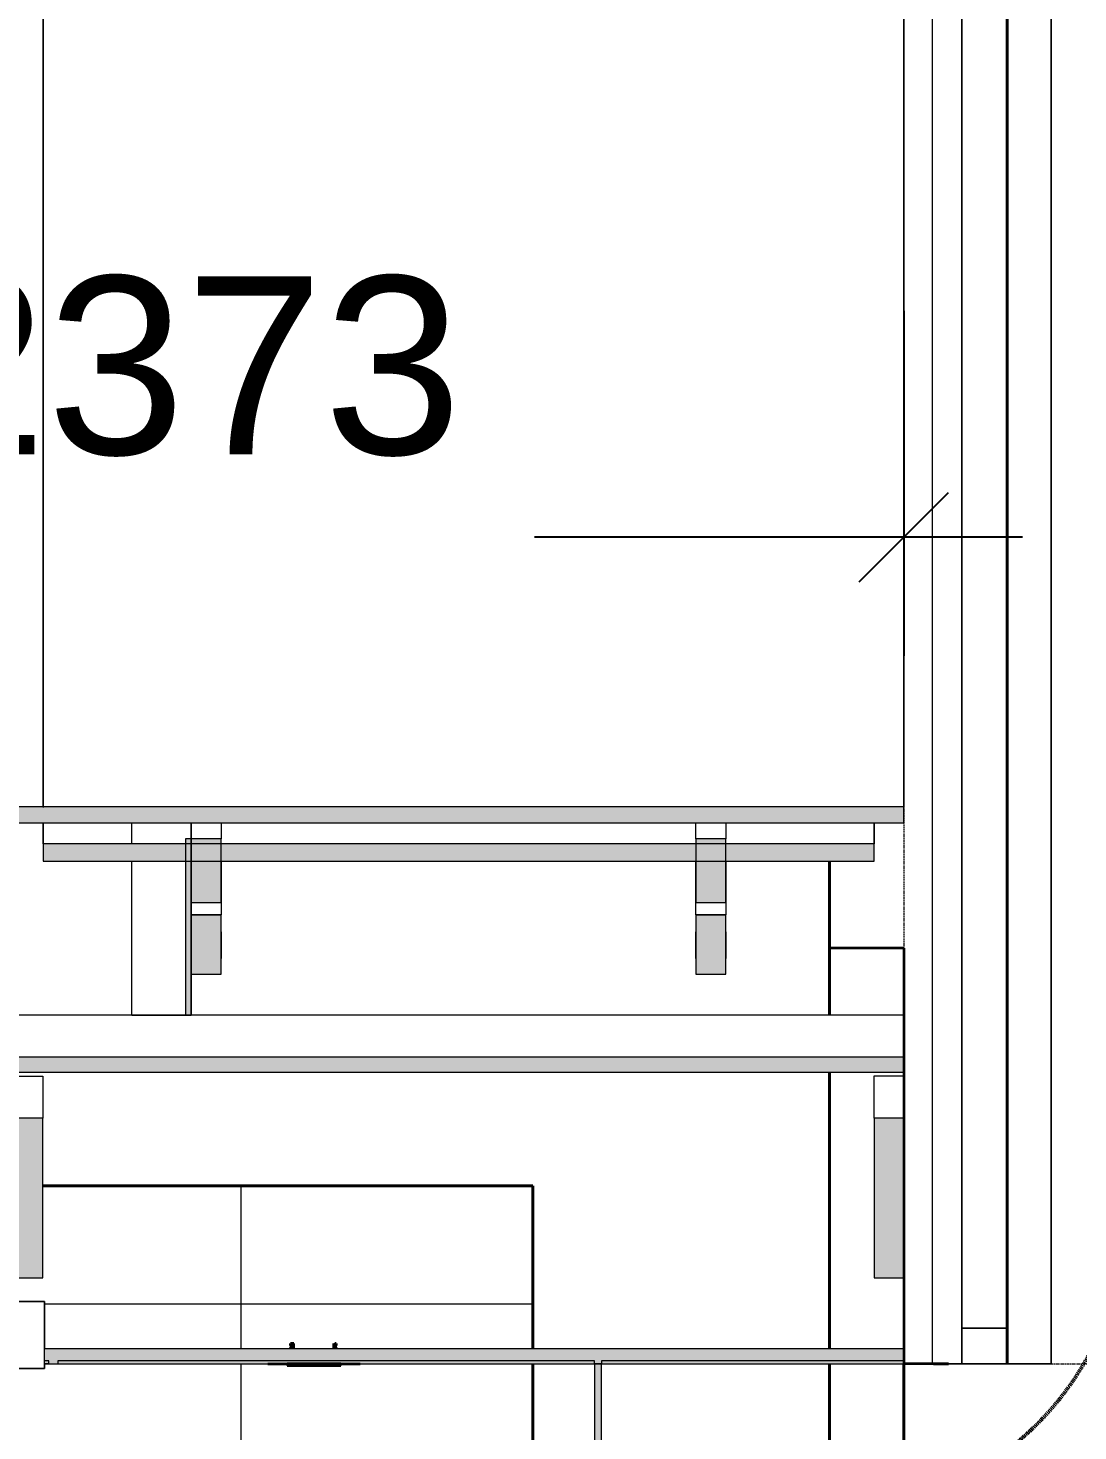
# Model space of a CAD drawing. Header units: millimetres. Extents: x -187664 to 435448, y -313239 to 299894.
# Drawn here: x 115268 to 117036, y -291010 to -288647 of the extents above; entities that cross this region are included whole.
import ezdxf

# ---------------------------------------------------------------- set-up
doc = ezdxf.new("R2010")
doc.units = ezdxf.units.MM
doc.linetypes.add('DPA_Hidden 50', pattern=[3, 2, -1])
for name, color, linetype, lineweight in [('A-ANNO-DIMS', 1, 'Continuous', 9), ('A-COLS-E', 1, 'Continuous', 35), ('A-DETL', 1, 'Continuous', 70), ('A-DETL-GENF', 2, 'Continuous', 35), ('A-FLOR-E', 2, 'Continuous', 35), ('A-GENM', 1, 'Continuous', 9), ('A-GLAZ-CURT', 2, 'Continuous', 9), ('A-WALL-PATT', 1, 'Continuous', 35), ('E-LITE-EQPM', 2, 'Continuous', 35), ('I-WALL-E', 2, 'Continuous', 35), ('WALL-E', 2, 'Continuous', 35)]:
    doc.layers.add(name, color=color, linetype=linetype, lineweight=lineweight)
doc.styles.add('Arial_2', font='arial.ttf', dxfattribs={"height": 300})
doc.dimstyles.new('DPA-DIM-3_0_C-T', dxfattribs={"dimscale": 304.8, "dimtxt": 306.07782, "dimasz": 0.492126, "dimexe": 0.656168, "dimexo": 0.0625, "dimgap": 0.164042, "dimtad": 0, "dimjust": 2, "dimdec": 0, "dimzin": 0, "dimdsep": 46, "dimtxsty": 'Arial_2', "dimblk1": 'DOTBLANK', "dimblk2": 'OBLIQUE', "dimsah": 1, "dimcen": 0.09, "dimdle": 0.656168, "dimadec": 8, "dimazin": 0, "dimtfac": 1, "dimtdec": 4, "dimtix": 1, "dimtmove": 2, "dimatfit": 3, "dimfxl": 1.312336, "dimfxlon": 1, "dimtvp": 1, "dimtolj": 1, "dimtzin": 0, "dimarcsym": 2})

# ---------------------------------------------------------------- blocks, each defined once
blk = doc.blocks.new('L1-2 RECESSED FLUORESCENT - L1-2  RECESSED FLUORESCENT-12382980-2120-01 ENTRANCE 1 SECTION A')
at = {"layer": 'E-LITE-EQPM', "color": 253, "lineweight": 20}
for p, q in [((-883059.9, 105575), (-883059.9, 105655)), ((-883059.9, 105655), (-882954.9, 105655)), ((-882954.9, 105655), (-883059.9, 105655)), ((-883059.9, 105655), (-883059.9, 105542.3)), ((-882954.9, 105655), (-882954.9, 105575)), ((-882954.9, 105542.3), (-882954.9, 105655)), ((-883059.9, 105542.3), (-883059.9, 105550)), ((-882954.9, 105542.3), (-883059.9, 105542.3)), ((-883059.9, 105542.3), (-882954.9, 105542.3)), ((-883049.9, 105542.3), (-882964.9, 105542.3)), ((-882964.9, 105542.3), (-883049.9, 105542.3)), ((-882954.9, 105550), (-882954.9, 105542.3))]:
    blk.add_line(p, q, dxfattribs=at)
blk = doc.blocks.new('D2 - D2-V264-2120-01 ENTRANCE 1 SECTION A')
at = {"layer": 'E-LITE-EQPM', "color": 253, "lineweight": 20}
for p, q in [((-867536.5, 105584), (-867538.1, 105584)), ((-867538.1, 105584), (-867536.5, 105584)), ((-867536.1, 105584), (-867534.5, 105584)), ((-867534.5, 105584), (-867536.1, 105584)), ((-867536.1, 105575), (-867536.1, 105584)), ((-867534.5, 105575), (-867534.5, 105584)), ((-867534.5, 105575), (-867534.5, 105584)), ((-867467.1, 105584), (-867465.5, 105584)), ((-867467.1, 105575), (-867467.1, 105584)), ((-867467.1, 105575), (-867467.1, 105584)), ((-867463.6, 105584), (-867465.5, 105584)), ((-867465.5, 105584), (-867463.6, 105584)), ((-867465.5, 105584), (-867465.5, 105581.1)), ((-867465.5, 105575), (-867465.5, 105584)), ((-867465.1, 105584), (-867463.6, 105584)), ((-867463.6, 105584), (-867465.1, 105584)), ((-867465.1, 105584), (-867465.1, 105582.6)), ((-867465.1, 105582.6), (-867465.1, 105584)), ((-867463.6, 105581.1), (-867464.7, 105581.1)), ((-867464.7, 105581.1), (-867464.7, 105577.7)), ((-867464.7, 105577.7), (-867464.7, 105581.1)), ((-867464.7, 105581.1), (-867463.6, 105581.1)), ((-867463.6, 105584), (-867463.6, 105581.1)), ((-867463.6, 105581.1), (-867463.6, 105584)), ((-867538.8, 105577.7), (-867538.8, 105575)), ((-867464.7, 105577.7), (-867464.7, 105577.7)), ((-867462.8, 105575), (-867462.8, 105577.7)), ((-867545.8, 105550), (-867545.8, 105547)), ((-867545.8, 105550), (-867527.5, 105550)), ((-867455.8, 105550), (-867545.8, 105550)), ((-867545.8, 105547), (-867455.8, 105547)), ((-867455.8, 105547), (-867545.8, 105547)), ((-867538.8, 105550), (-867527.7, 105550)), ((-867462.8, 105550), (-867538.8, 105550)), ((-867536.1, 105550), (-867538.5, 105550)), ((-867538.5, 105550), (-867536.1, 105550)), ((-867537.8, 105550), (-867527.7, 105550)), ((-867463.8, 105550), (-867537.8, 105550)), ((-867534.5, 105550), (-867536.6, 105550)), ((-867536.6, 105550), (-867534.5, 105550)), ((-867536.1, 105550), (-867534.5, 105550)), ((-867534.5, 105550), (-867536.1, 105550)), ((-867535.8, 105547), (-867465.9, 105547)), ((-867465.9, 105547), (-867535.8, 105547)), ((-867535, 105549), (-867535, 105547)), ((-867535, 105547), (-867466.6, 105547)), ((-867466.6, 105547), (-867535, 105547)), ((-867530.8, 105550), (-867528, 105550)), ((-867525.1, 105550), (-867530.8, 105550)), ((-867529.8, 105550), (-867528.2, 105550)), ((-867525.4, 105550), (-867529.8, 105550)), ((-867527.8, 105550), (-867510.4, 105550)), ((-867527.8, 105547), (-867510.4, 105547)), ((-867510.4, 105547), (-867527.8, 105547)), ((-867526.8, 105547), (-867474.8, 105547)), ((-867474.8, 105547), (-867526.8, 105547)), ((-867510.3, 105550), (-867524.9, 105550)), ((-867524.8, 105547), (-867476.8, 105547)), ((-867476.8, 105547), (-867524.8, 105547)), ((-867524.7, 105547), (-867476.9, 105547)), ((-867476.9, 105547), (-867524.7, 105547)), ((-867510.3, 105550), (-867524.3, 105550)), ((-867522.7, 105547), (-867478.9, 105547)), ((-867478.9, 105547), (-867522.7, 105547)), ((-867470.8, 105550), (-867510.1, 105550)), ((-867471.8, 105550), (-867509.8, 105550)), ((-867509.2, 105550), (-867473.8, 105550)), ((-867509.2, 105547), (-867473.8, 105547)), ((-867473.8, 105547), (-867509.2, 105547)), ((-867473.8, 105550), (-867474.1, 105550)), ((-867474.1, 105550), (-867455.8, 105550)), ((-867473.9, 105550), (-867463.8, 105550)), ((-867473.9, 105550), (-867462.8, 105550)), ((-867473.7, 105550), (-867470.8, 105550)), ((-867473.5, 105550), (-867471.8, 105550)), ((-867466.6, 105547), (-867466.6, 105549)), ((-867466.1, 105550), (-867465, 105550)), ((-867465, 105550), (-867466.1, 105550)), ((-867465.5, 105550), (-867463.1, 105550)), ((-867463.1, 105550), (-867465.5, 105550)), ((-867455.8, 105547), (-867455.8, 105550))]:
    blk.add_line(p, q, dxfattribs=at)
blk = doc.blocks.new('PPL-C-AECM-1-PP19-EE-M3-0001_rvt-1-2120-01 ENTRANCE 1 SECTION A')
at = {"layer": 'E-LITE-EQPM', "color": 253, "lineweight": 20}
for name, p in [('L1-2 RECESSED FLUORESCENT - L1-2  RECESSED FLUORESCENT-12382980-2120-01 ENTRANCE 1 SECTION A', (15000, 0)), ('D2 - D2-V264-2120-01 ENTRANCE 1 SECTION A', (0, 0))]:
    blk.add_blockref(name, p, dxfattribs=at)
blk = doc.blocks.new('DPA_CP_Entrance Canopy Lower - Depth 4200-V3-2120-01 ENTRANCE 1 SECTION A')
at = {"layer": 'A-GLAZ-CURT'}
for points in [[(-866507.4, 106041.4), (-866507.4, 106066.4), (-868007.4, 106066.4), (-868007.4, 106041.4), (-867290.5, 106041.4)], [(-868007.4, 105695), (-867957.4, 105695), (-867957.4, 105963.7), (-868007.4, 105963.7), (-868007.4, 105870.8)], [(-866507.4, 105695), (-866507.4, 105963.8), (-866557.4, 105963.8), (-866557.4, 105695)], [(-867290.5, 105550), (-866507.4, 105550), (-866507.4, 105575), (-867954.9, 105575), (-867954.9, 105550), (-867407.7, 105550)]]:
    blk.add_hatch(color=8, dxfattribs=at).paths.add_polyline_path(points)
at = {"layer": 'A-GLAZ-CURT', "color": 135}
for p, q in [((-866507.4, 106137.3), (-868007.4, 106137.3)), ((-868007.4, 106066.4), (-868007.4, 106137.3)), ((-866507.4, 106137.3), (-866507.4, 106066.4)), ((-868007.4, 105963.7), (-868007.4, 106034.7)), ((-868007.4, 106034.7), (-867957.4, 106034.7)), ((-867957.4, 106034.7), (-867957.4, 105963.7)), ((-866557.4, 105963.8), (-866557.4, 106034.8)), ((-866557.4, 106034.8), (-866507.4, 106034.8)), ((-866507.4, 106034.8), (-866507.4, 105963.8))]:
    blk.add_line(p, q, dxfattribs=at)
at = {"layer": 'A-GLAZ-CURT'}
for p, q in [((-866507.4, 106066.4), (-868007.4, 106066.4)), ((-868007.4, 106066.4), (-868007.4, 106041.4)), ((-866507.4, 106041.4), (-866507.4, 106066.4)), ((-868007.4, 106041.4), (-866507.4, 106041.4)), ((-868007.4, 105963.7), (-868007.4, 105695)), ((-867957.4, 105963.7), (-868007.4, 105963.7)), ((-867957.4, 105695), (-867957.4, 105963.7)), ((-866557.4, 105963.8), (-866557.4, 105695)), ((-866507.4, 105963.8), (-866557.4, 105963.8)), ((-866507.4, 105695), (-866507.4, 105963.8)), ((-868007.4, 105695), (-867957.4, 105695)), ((-866557.4, 105695), (-866507.4, 105695)), ((-866507.4, 105575), (-867954.9, 105575)), ((-866507.4, 105550), (-866507.4, 105575)), ((-867954.9, 105550), (-866507.4, 105550))]:
    blk.add_line(p, q, dxfattribs=at)
blk = doc.blocks.new('System Panel - Entrance Glazed 12mm-14851400-2120-01 ENTRANCE 1 SECTION A')
at = {"layer": 'A-GLAZ-CURT'}
blk.add_hatch(color=8, dxfattribs=at).paths.add_polyline_path([(-867028.4, 102550), (-867016.4, 102550), (-867016.4, 105550), (-867028.4, 105550), (-867028.4, 102848.7)])
for p, q in [((-867028.4, 105550), (-867028.4, 102550)), ((-867016.4, 105550), (-867028.4, 105550)), ((-867016.4, 102550), (-867016.4, 105550))]:
    blk.add_line(p, q, dxfattribs=at)
at = {"layer": 'A-GLAZ-CURT', "color": 135}
blk.add_line((-867016.4, 105550), (-867028.4, 105550), dxfattribs=at)
blk = doc.blocks.new('DPA_Rectangular - 300 x 300 mm-15427754-2120-01 ENTRANCE 1 SECTION A')
at = {"layer": 'A-COLS-E', "color": 215}
for p, q in [((-866632.4, 105550), (-866632.4, 103500)), ((-866632.4, 103500), (-866632.4, 105550))]:
    blk.add_line(p, q, dxfattribs=at)
blk = doc.blocks.new('DPA_CP_Entrance Canopy Curve_Ent 2_Edge Rev B-1 - Entrance Canopy Curve_Left-V194-2120-01 ENTRANCE 1 SECTION A')
at = {"layer": 'A-GLAZ-CURT'}
for points in [[(-878507.4, 106460.9), (-878507.4, 106487.9), (-880007.4, 106487.9), (-880007.4, 106460.9), (-878541.8, 106460.9)], [(-879717.4, 106137.3), (-879707.4, 106137.3), (-879707.4, 106434.1), (-879717.4, 106434.1), (-879717.4, 106374.5)], [(-878557.4, 106396.6), (-878557.4, 106425.8), (-879957.1, 106425.8), (-879957.1, 106396.6), (-879479.4, 106396.6)]]:
    blk.add_hatch(color=8, dxfattribs=at).paths.add_polyline_path(points)
h = blk.add_hatch(color=8, dxfattribs=at)
h.paths.add_polyline_path([(-879657.4, 106206.3), (-879657.4, 106306.3), (-879707.4, 106306.3), (-879707.4, 106206.3)])
h.paths.add_polyline_path([(-879657.4, 106327.1), (-879657.4, 106434.1), (-879707.4, 106434.1), (-879707.4, 106327.1)])
h = blk.add_hatch(color=8, dxfattribs=at)
h.paths.add_polyline_path([(-878807.4, 106206.3), (-878807.4, 106306.3), (-878857.4, 106306.3), (-878857.4, 106206.3)])
h.paths.add_polyline_path([(-878857.4, 106327.1), (-878807.4, 106327.1), (-878807.4, 106434.1), (-878857.4, 106434.1), (-878857.4, 106374.5)])
at = {"layer": 'A-GLAZ-CURT', "color": 135}
for p, q in [((-879957.1, 106487.7), (-879957.1, 108157.3)), ((-879957.1, 108157.3), (-879957.1, 106486.7)), ((-878507.4, 106460.9), (-878507.4, 108157.3)), ((-878507.4, 108157.3), (-878507.4, 106487.9)), ((-879957.1, 106460.4), (-879957.1, 106396.6)), ((-879957.1, 106425.8), (-879957.1, 106459.6)), ((-879807.4, 106426.7), (-879807.4, 106460.9)), ((-879807.4, 106448.4), (-879807.4, 106460.9)), ((-879707.4, 106460.9), (-879707.4, 106426.7)), ((-879707.4, 106460.9), (-879707.4, 106448.4)), ((-879707.4, 106459.6), (-879707.4, 106434.1)), ((-879707.4, 106434.1), (-879707.4, 106459.6)), ((-879657.4, 106459.6), (-879657.4, 106434.1)), ((-878857.4, 106434.1), (-878857.4, 106459.6)), ((-878807.4, 106459.6), (-878807.4, 106434.1)), ((-878557.4, 106396.6), (-878557.4, 106460.4)), ((-878557.4, 106459.6), (-878557.4, 106425.8)), ((-879807.4, 106137.3), (-879807.4, 106396.6)), ((-879807.4, 106137.3), (-879807.4, 106396.6)), ((-879807.4, 106137.3), (-879807.4, 106396.6)), ((-879807.4, 106137.3), (-879807.4, 106396.6)), ((-879807.4, 106137.3), (-879807.4, 106396.6)), ((-879807.4, 106137.3), (-879807.4, 106396.6)), ((-879807.4, 106137.3), (-879807.4, 106396.6)), ((-879807.4, 106137.3), (-879807.4, 106396.6)), ((-879807.4, 106137.3), (-879807.4, 106396.6)), ((-879807.4, 106137.3), (-879807.4, 106396.6)), ((-879807.4, 106137.3), (-879807.4, 106396.6)), ((-879807.4, 106137.3), (-879807.4, 106396.6)), ((-879807.4, 106137.3), (-879807.4, 106396.6)), ((-879807.4, 106137.3), (-879807.4, 106396.6)), ((-879807.4, 106137.3), (-879807.4, 106396.6)), ((-879807.4, 106137.3), (-879807.4, 106396.6)), ((-879807.4, 106137.3), (-879807.4, 106396.6)), ((-879807.4, 106137.3), (-879807.4, 106396.6)), ((-879807.4, 106137.3), (-879807.4, 106396.6)), ((-879807.4, 106137.3), (-879807.4, 106396.6)), ((-879807.4, 106137.3), (-879807.4, 106396.6)), ((-879807.4, 106137.3), (-879807.4, 106396.6)), ((-879807.4, 106137.3), (-879807.4, 106396.6)), ((-879807.4, 106137.3), (-879807.4, 106396.6)), ((-879807.4, 106137.3), (-879807.4, 106396.6)), ((-879807.4, 106137.3), (-879807.4, 106396.6)), ((-879807.4, 106137.3), (-879807.4, 106396.6)), ((-879707.4, 106396.6), (-879707.4, 106306.3)), ((-879707.4, 106396.6), (-879707.4, 106137.3)), ((-879707.4, 106396.6), (-879707.4, 106137.3)), ((-879707.4, 106396.6), (-879707.4, 106137.3)), ((-879707.4, 106396.6), (-879707.4, 106137.3)), ((-879707.4, 106396.6), (-879707.4, 106137.3)), ((-879707.4, 106396.6), (-879707.4, 106137.3)), ((-879707.4, 106396.6), (-879707.4, 106137.3)), ((-879707.4, 106396.6), (-879707.4, 106137.3)), ((-879707.4, 106396.6), (-879707.4, 106137.3)), ((-879707.4, 106396.6), (-879707.4, 106137.3)), ((-879707.4, 106396.6), (-879707.4, 106137.3)), ((-879707.4, 106396.6), (-879707.4, 106137.3)), ((-879707.4, 106396.6), (-879707.4, 106137.3)), ((-879707.4, 106396.6), (-879707.4, 106137.3)), ((-879707.4, 106396.6), (-879707.4, 106137.3)), ((-879707.4, 106396.6), (-879707.4, 106137.3)), ((-879707.4, 106396.6), (-879707.4, 106137.3)), ((-879707.4, 106396.6), (-879707.4, 106137.3)), ((-879707.4, 106396.6), (-879707.4, 106137.3)), ((-879707.4, 106396.6), (-879707.4, 106137.3)), ((-879707.4, 106396.6), (-879707.4, 106137.3)), ((-879707.4, 106396.6), (-879707.4, 106137.3)), ((-879707.4, 106396.6), (-879707.4, 106137.3)), ((-879707.4, 106396.6), (-879707.4, 106137.3)), ((-879707.4, 106396.6), (-879707.4, 106137.3)), ((-879707.4, 106396.6), (-879707.4, 106137.3)), ((-879707.4, 106396.6), (-879707.4, 106137.3)), ((-879707.4, 106306.3), (-879707.4, 106396.6)), ((-879707.4, 106306.3), (-879707.4, 106396.6)), ((-879707.4, 106395.7), (-879707.4, 106327.1)), ((-879657.4, 106396.6), (-879657.4, 106306.3)), ((-879657.4, 106396.6), (-879657.4, 106306.3)), ((-879657.4, 106327.1), (-879657.4, 106395.7)), ((-878857.4, 106306.3), (-878857.4, 106396.6)), ((-878857.4, 106306.3), (-878857.4, 106396.6)), ((-878857.4, 106395.7), (-878857.4, 106327.1)), ((-878807.4, 106396.6), (-878807.4, 106306.3)), ((-878807.4, 106396.6), (-878807.4, 106306.3)), ((-878807.4, 106327.1), (-878807.4, 106395.7)), ((-879707.4, 106306.3), (-879657.4, 106306.3)), ((-879707.4, 106306.3), (-879657.4, 106306.3)), ((-878857.4, 106306.3), (-878807.4, 106306.3)), ((-878857.4, 106306.3), (-878807.4, 106306.3)), ((-879707.4, 106232.8), (-879707.4, 106277.3)), ((-879657.4, 106277.3), (-879657.4, 106232.8)), ((-878857.4, 106232.8), (-878857.4, 106277.3)), ((-878807.4, 106277.3), (-878807.4, 106232.8)), ((-879807.4, 106137.3), (-879707.4, 106137.3)), ((-879807.4, 106137.3), (-879707.4, 106137.3)), ((-879807.4, 106137.3), (-879707.4, 106137.3)), ((-879807.4, 106137.3), (-879707.4, 106137.3)), ((-879807.4, 106137.3), (-879707.4, 106137.3)), ((-879807.4, 106137.3), (-879707.4, 106137.3)), ((-879807.4, 106137.3), (-879707.4, 106137.3)), ((-879807.4, 106137.3), (-879707.4, 106137.3)), ((-879807.4, 106137.3), (-879707.4, 106137.3)), ((-879807.4, 106137.3), (-879707.4, 106137.3)), ((-879807.4, 106137.3), (-879707.4, 106137.3)), ((-879807.4, 106137.3), (-879707.4, 106137.3)), ((-879807.4, 106137.3), (-879707.4, 106137.3)), ((-879807.4, 106137.3), (-879707.4, 106137.3)), ((-879807.4, 106137.3), (-879707.4, 106137.3)), ((-879807.4, 106137.3), (-879707.4, 106137.3)), ((-879807.4, 106137.3), (-879707.4, 106137.3)), ((-879807.4, 106137.3), (-879707.4, 106137.3)), ((-879807.4, 106137.3), (-879707.4, 106137.3)), ((-879807.4, 106137.3), (-879707.4, 106137.3)), ((-879807.4, 106137.3), (-879707.4, 106137.3)), ((-879807.4, 106137.3), (-879707.4, 106137.3)), ((-879807.4, 106137.3), (-879707.4, 106137.3)), ((-879807.4, 106137.3), (-879707.4, 106137.3)), ((-879807.4, 106137.3), (-879707.4, 106137.3)), ((-879807.4, 106137.3), (-879707.4, 106137.3)), ((-879807.4, 106137.3), (-879707.4, 106137.3))]:
    blk.add_line(p, q, dxfattribs=at)
at = {"layer": 'A-GLAZ-CURT'}
for p, q in [((-879957.1, 106487.9), (-880007.4, 106487.9)), ((-878507.4, 106487.9), (-879957.1, 106487.9)), ((-878507.4, 106460.9), (-878507.4, 106487.9)), ((-880007.4, 106460.9), (-879957.1, 106460.9)), ((-879957.1, 106460.9), (-878507.4, 106460.9)), ((-879707.4, 106434.1), (-879717.4, 106434.1)), ((-879717.4, 106434.1), (-879717.4, 106137.3)), ((-879707.4, 106137.3), (-879707.4, 106434.1)), ((-879657.4, 106434.1), (-879707.4, 106434.1)), ((-879707.4, 106434.1), (-879707.4, 106327.1)), ((-879657.4, 106327.1), (-879657.4, 106434.1)), ((-878807.4, 106434.1), (-878857.4, 106434.1)), ((-878857.4, 106434.1), (-878857.4, 106327.1)), ((-878807.4, 106327.1), (-878807.4, 106434.1)), ((-879957.1, 106425.8), (-879957.1, 106396.6)), ((-878557.4, 106425.8), (-879957.1, 106425.8)), ((-878557.4, 106396.6), (-878557.4, 106425.8)), ((-879957.1, 106396.6), (-878557.4, 106396.6)), ((-879707.4, 106327.1), (-879657.4, 106327.1)), ((-878857.4, 106327.1), (-878807.4, 106327.1)), ((-879657.4, 106306.3), (-879707.4, 106306.3)), ((-879707.4, 106306.3), (-879707.4, 106206.3)), ((-879657.4, 106206.3), (-879657.4, 106306.3)), ((-878807.4, 106306.3), (-878857.4, 106306.3)), ((-878857.4, 106306.3), (-878857.4, 106206.3)), ((-878807.4, 106206.3), (-878807.4, 106306.3)), ((-879707.4, 106206.3), (-879657.4, 106206.3)), ((-878857.4, 106206.3), (-878807.4, 106206.3)), ((-879717.4, 106137.3), (-879707.4, 106137.3))]:
    blk.add_line(p, q, dxfattribs=at)
blk = doc.blocks.new('System Panel - DPA-AR_Metal Ceiling Rectangular Panel-16094432-2120-01 ENTRANCE 1 SECTION A')
at = {"layer": 'A-GLAZ-CURT'}
blk.add_hatch(color=8, dxfattribs=at).paths.add_polyline_path([(-867290.5, 105550), (-867028.4, 105550), (-867028.4, 105555), (-867932.4, 105555), (-867932.4, 105550), (-867407.7, 105550)])
for p, q in [((-867028.4, 105555), (-867932.4, 105555)), ((-867932.4, 105555), (-867932.4, 105550)), ((-867932.4, 105550), (-867028.4, 105550)), ((-867028.4, 105550), (-867028.4, 105555))]:
    blk.add_line(p, q, dxfattribs=at)
blk = doc.blocks.new('DPA_CP_Metal Ceiling Luminaire - Linear Luminaire Entrance-12679429-2120-01 ENTRANCE 1 SECTION A')
at = {"layer": 'A-GLAZ-CURT'}
h = blk.add_hatch(color=8, dxfattribs=at)
h.paths.add_polyline_path([(-869559.9, 105550), (-869559.9, 105555), (-869567.4, 105555), (-869567.4, 105550)])
h.paths.add_polyline_path([(-869447.4, 105550), (-869447.4, 105555), (-869454.9, 105555), (-869454.9, 105550)])
for p, q in [((-869559.9, 105555), (-869567.4, 105555)), ((-869567.4, 105555), (-869567.4, 105550)), ((-869567.4, 105550), (-869559.9, 105550)), ((-869447.4, 105555), (-869454.9, 105555)), ((-869454.9, 105550), (-869447.4, 105550)), ((-869447.4, 105550), (-869447.4, 105555))]:
    blk.add_line(p, q, dxfattribs=at)
blk = doc.blocks.new('DPA_CP_Metal Ceiling Panel - Vertical Panel Entrance-12692899-2120-01 ENTRANCE 1 SECTION A')
at = {"layer": 'A-GLAZ-CURT'}
for p, q in [((-869567.4, 105550), (-869559.9, 105550)), ((-869559.9, 105550), (-869567.4, 105550)), ((-869454.9, 105550), (-869447.4, 105550)), ((-869447.4, 105550), (-869454.9, 105550))]:
    blk.add_line(p, q, dxfattribs=at)
blk = doc.blocks.new('System Panel - DPA-AR_Metal Ceiling Rectangular Panel-16094402-2120-01 ENTRANCE 1 SECTION A')
at = {"layer": 'A-GLAZ-CURT'}
blk.add_hatch(color=8, dxfattribs=at).paths.add_polyline_path([(-866507.4, 105550), (-866507.4, 105555), (-867016.4, 105555), (-867016.4, 105550)])
for p, q in [((-866507.4, 105555), (-867016.4, 105555)), ((-867016.4, 105555), (-867016.4, 105550)), ((-867016.4, 105550), (-866507.4, 105550)), ((-866507.4, 105550), (-866507.4, 105555))]:
    blk.add_line(p, q, dxfattribs=at)
blk = doc.blocks.new('DPA_CP_Entrance Louver Grill Vertical Z - Louver Grill Vertical Z-18399351-2120-01 ENTRANCE 1 SECTION A')
at = {"layer": 'A-GLAZ-CURT', "color": 135}
for p, q in [((-866459.4, 113945.1), (-866459.4, 105550)), ((-866459.4, 113945.1), (-866459.4, 105550)), ((-866409.4, 105550), (-866409.4, 113945.1)), ((-866409.4, 113945.1), (-866409.4, 105550)), ((-866409.4, 105550), (-866409.4, 113945.1)), ((-866409.4, 113945.1), (-866409.4, 105550)), ((-866334.4, 105550), (-866334.4, 113945.1)), ((-866334.4, 113945.1), (-866334.4, 105550)), ((-866334.4, 105550), (-866334.4, 113945.1)), ((-866334.4, 113945.1), (-866334.4, 105550)), ((-866259.4, 105550), (-866259.4, 113945.1)), ((-866259.4, 105550), (-866259.4, 113945.1)), ((-866259.4, 113945.1), (-866259.4, 105550)), ((-866259.4, 113945.1), (-866259.4, 105550)), ((-866334.4, 105610), (-866409.4, 105610)), ((-866409.4, 105610), (-866409.4, 105550)), ((-866409.4, 105550), (-866409.4, 105610)), ((-866409.4, 105610), (-866334.4, 105610)), ((-866334.4, 105550), (-866334.4, 105610)), ((-866334.4, 105610), (-866334.4, 105550)), ((-866409.4, 105550), (-866459.4, 105550)), ((-866459.4, 105550), (-866409.4, 105550)), ((-866409.4, 105550), (-866459.4, 105550)), ((-866459.4, 105550), (-866409.4, 105550)), ((-866409.4, 105550), (-866334.4, 105550)), ((-866334.4, 105550), (-866409.4, 105550)), ((-866334.4, 105550), (-866259.4, 105550)), ((-866332.4, 105550), (-866334.4, 105550)), ((-866334.4, 105550), (-866332.4, 105550)), ((-866259.4, 105550), (-866334.4, 105550)), ((-866259.4, 105550), (-866332.4, 105550)), ((-866332.4, 105550), (-866259.4, 105550))]:
    blk.add_line(p, q, dxfattribs=at)
blk = doc.blocks.new('GM_Louver Grill Vertical Z - Z Profile-V247-2120-01 ENTRANCE 1 SECTION A')
at = {"layer": 'A-GENM'}
for p, q in [((-866334.4, 105550), (-866334.4, 113945.1)), ((-866334.4, 113945.1), (-866334.4, 105550)), ((-866259.4, 113945.1), (-866259.4, 105550)), ((-866259.4, 113945.1), (-866259.4, 105550)), ((-866259.4, 105550), (-866259.4, 113945.1)), ((-866334.4, 105550), (-866261.4, 105550)), ((-866332.4, 105550), (-866334.4, 105550)), ((-866259.4, 105550), (-866332.4, 105550)), ((-866261.4, 105550), (-866259.4, 105550))]:
    blk.add_line(p, q, dxfattribs=at)
blk = doc.blocks.new('DPA_CP_Entrance Louver Grill Vertical Z - Louver Grill Vertical Z-V248-2120-01 ENTRANCE 1 SECTION A')
at = {"layer": 'A-GLAZ-CURT', "color": 135}
for p, q in [((-866459.4, 113945.1), (-866459.4, 105550)), ((-866459.4, 113945.1), (-866459.4, 105550)), ((-866459.4, 113945.1), (-866459.4, 105550)), ((-866459.4, 113945.1), (-866459.4, 105550)), ((-866409.4, 105550), (-866409.4, 113945.1)), ((-866409.4, 113945.1), (-866409.4, 105550)), ((-866409.4, 105550), (-866409.4, 113945.1)), ((-866409.4, 113945.1), (-866409.4, 105550)), ((-866334.4, 105550), (-866334.4, 113945.1)), ((-866334.4, 113945.1), (-866334.4, 105550)), ((-866334.4, 105550), (-866334.4, 113945.1)), ((-866334.4, 113945.1), (-866334.4, 105550)), ((-866259.4, 105550), (-866259.4, 113945.1)), ((-866259.4, 105550), (-866259.4, 113945.1)), ((-866259.4, 113945.1), (-866259.4, 105550)), ((-866259.4, 113945.1), (-866259.4, 105550)), ((-866334.4, 105610), (-866409.4, 105610)), ((-866409.4, 105610), (-866409.4, 105550)), ((-866409.4, 105550), (-866409.4, 105610)), ((-866409.4, 105610), (-866334.4, 105610)), ((-866334.4, 105550), (-866334.4, 105610)), ((-866334.4, 105610), (-866334.4, 105550)), ((-866409.4, 105550), (-866459.4, 105550)), ((-866459.4, 105550), (-866409.4, 105550)), ((-866409.4, 105550), (-866459.4, 105550)), ((-866459.4, 105550), (-866409.4, 105550)), ((-866409.4, 105550), (-866334.4, 105550)), ((-866334.4, 105550), (-866409.4, 105550)), ((-866334.4, 105550), (-866259.4, 105550)), ((-866332.4, 105550), (-866334.4, 105550)), ((-866334.4, 105550), (-866332.4, 105550)), ((-866259.4, 105550), (-866334.4, 105550)), ((-866259.4, 105550), (-866332.4, 105550)), ((-866332.4, 105550), (-866259.4, 105550))]:
    blk.add_line(p, q, dxfattribs=at)
blk = doc.blocks.new('DPA_CP_Entrance Louver Grill Vertical Z - Louver Grill Vertical Z-V249-2120-01 ENTRANCE 1 SECTION A')
at = {"layer": 'A-GLAZ-CURT', "color": 135}
for p, q in [((-866459.4, 113945.1), (-866459.4, 105550)), ((-866459.4, 113945.1), (-866459.4, 105550)), ((-866459.4, 113945.1), (-866459.4, 105550)), ((-866459.4, 113945.1), (-866459.4, 105550)), ((-866409.4, 105550), (-866409.4, 113945.1)), ((-866409.4, 113945.1), (-866409.4, 105550)), ((-866409.4, 105550), (-866409.4, 113945.1)), ((-866409.4, 113945.1), (-866409.4, 105550)), ((-866334.4, 105550), (-866334.4, 113945.1)), ((-866334.4, 113945.1), (-866334.4, 105550)), ((-866334.4, 105550), (-866334.4, 113945.1)), ((-866334.4, 113945.1), (-866334.4, 105550)), ((-866332.4, 105550), (-866332.4, 113945.1)), ((-866332.4, 105550), (-866332.4, 113945.1)), ((-866259.4, 105550), (-866259.4, 113945.1)), ((-866259.4, 105550), (-866259.4, 113945.1)), ((-866259.4, 113945.1), (-866259.4, 105550)), ((-866259.4, 113945.1), (-866259.4, 105550)), ((-866334.4, 105610), (-866409.4, 105610)), ((-866409.4, 105610), (-866409.4, 105550)), ((-866409.4, 105550), (-866409.4, 105610)), ((-866409.4, 105610), (-866334.4, 105610)), ((-866334.4, 105550), (-866334.4, 105610)), ((-866334.4, 105610), (-866334.4, 105550)), ((-866409.4, 105550), (-866459.4, 105550)), ((-866459.4, 105550), (-866409.4, 105550)), ((-866409.4, 105550), (-866459.4, 105550)), ((-866459.4, 105550), (-866409.4, 105550)), ((-866409.4, 105550), (-866334.4, 105550)), ((-866334.4, 105550), (-866409.4, 105550)), ((-866334.4, 105550), (-866259.4, 105550)), ((-866332.4, 105550), (-866334.4, 105550)), ((-866334.4, 105550), (-866332.4, 105550)), ((-866259.4, 105550), (-866334.4, 105550)), ((-866259.4, 105550), (-866332.4, 105550)), ((-866332.4, 105550), (-866259.4, 105550))]:
    blk.add_line(p, q, dxfattribs=at)
blk = doc.blocks.new('GM_Louver Grill Vertical Z - Z Profile-V250-2120-01 ENTRANCE 1 SECTION A')
at = {"layer": 'A-GENM'}
for p, q in [((-866334.4, 105550), (-866334.4, 113945.1)), ((-866334.4, 113945.1), (-866334.4, 105550)), ((-866332.4, 105550), (-866332.4, 113945.1)), ((-866332.4, 113945.1), (-866332.4, 105550)), ((-866259.4, 113945.1), (-866259.4, 105550)), ((-866259.4, 113945.1), (-866259.4, 105550)), ((-866259.4, 105550), (-866259.4, 113945.1)), ((-866334.4, 105550), (-866261.4, 105550)), ((-866332.4, 105550), (-866334.4, 105550)), ((-866259.4, 105550), (-866332.4, 105550)), ((-866261.4, 105550), (-866259.4, 105550))]:
    blk.add_line(p, q, dxfattribs=at)
blk = doc.blocks.new('D1 - D1-V346-2120-01 ENTRANCE 1 SECTION A')
at = {"layer": 'E-LITE-EQPM', "color": 215}
for p, q in [((-867540.4, 105584), (-867536.5, 105584)), ((-867540.4, 105581.1), (-867540.4, 105584)), ((-867539.1, 105581.1), (-867540.4, 105581.1)), ((-867536.5, 105584), (-867540.3, 105584)), ((-867540.3, 105584), (-867538.3, 105584)), ((-867540.3, 105584), (-867540.3, 105581.1)), ((-867540.3, 105581.1), (-867539.1, 105581.1)), ((-867539.4, 105577.7), (-867539.4, 105581.1)), ((-867539.1, 105581.1), (-867539.1, 105577.7)), ((-867534.5, 105584), (-867538.6, 105584)), ((-867538.3, 105584), (-867534.5, 105584)), ((-867538.3, 105575), (-867538.3, 105584)), ((-867534.5, 105575), (-867534.5, 105584)), ((-867534.5, 105575), (-867534.5, 105584)), ((-867467.1, 105575), (-867467.1, 105584)), ((-867467.1, 105575), (-867467.1, 105584)), ((-867463.6, 105584), (-867465.5, 105584)), ((-867465.5, 105584), (-867463.6, 105584)), ((-867465.5, 105584), (-867465.5, 105581.1)), ((-867465.5, 105575), (-867465.5, 105584)), ((-867465.1, 105584), (-867463.6, 105584)), ((-867463.6, 105584), (-867465.1, 105584)), ((-867465.1, 105584), (-867465.1, 105582.6)), ((-867465.1, 105582.6), (-867465.1, 105584)), ((-867463.6, 105581.1), (-867464.7, 105581.1)), ((-867464.7, 105581.1), (-867464.7, 105577.7)), ((-867464.7, 105577.7), (-867464.7, 105581.1)), ((-867464.7, 105581.1), (-867463.6, 105581.1)), ((-867463.6, 105584), (-867463.6, 105581.1)), ((-867463.6, 105581.1), (-867463.6, 105584)), ((-867541.1, 105577.7), (-867541.1, 105575)), ((-867539.1, 105577.7), (-867539.4, 105577.7)), ((-867538.6, 105577.4), (-867538.6, 105576.2)), ((-867464.7, 105577.7), (-867464.7, 105577.7)), ((-867462.8, 105575), (-867462.8, 105577.7)), ((-867578.3, 105550), (-867526.8, 105550)), ((-867545.8, 105550), (-867545.8, 105547)), ((-867545.8, 105550), (-867527.5, 105550)), ((-867455.8, 105550), (-867545.8, 105550)), ((-867545.8, 105547), (-867455.8, 105547)), ((-867455.8, 105547), (-867545.8, 105547)), ((-867540.9, 105550), (-867538.6, 105550)), ((-867538.3, 105550), (-867540.8, 105550)), ((-867538.8, 105550), (-867527.7, 105550)), ((-867462.8, 105550), (-867538.8, 105550)), ((-867538.6, 105550), (-867534.5, 105550)), ((-867534.5, 105550), (-867538.3, 105550)), ((-867537.8, 105550), (-867527.7, 105550)), ((-867463.8, 105550), (-867537.8, 105550)), ((-867534.5, 105550), (-867536.6, 105550)), ((-867536.6, 105550), (-867534.5, 105550)), ((-867528.6, 105550), (-867536.5, 105550)), ((-867536.5, 105550), (-867462.8, 105550)), ((-867535.8, 105547), (-867465.9, 105547)), ((-867465.9, 105547), (-867535.8, 105547)), ((-867535, 105549), (-867535, 105547)), ((-867535, 105547), (-867466.6, 105547)), ((-867466.6, 105547), (-867535, 105547)), ((-867530.8, 105550), (-867528, 105550)), ((-867525.1, 105550), (-867530.8, 105550)), ((-867529.8, 105550), (-867528.2, 105550)), ((-867525.4, 105550), (-867529.8, 105550)), ((-867527.8, 105550), (-867522.7, 105550)), ((-867527.8, 105547), (-867510.4, 105547)), ((-867510.4, 105547), (-867527.8, 105547)), ((-867526.8, 105547), (-867474.8, 105547)), ((-867474.8, 105547), (-867526.8, 105547)), ((-867510.3, 105550), (-867524.9, 105550)), ((-867524.8, 105547), (-867476.8, 105547)), ((-867476.8, 105547), (-867524.8, 105547)), ((-867524.7, 105547), (-867476.9, 105547)), ((-867476.9, 105547), (-867524.7, 105547)), ((-867510.3, 105550), (-867524.3, 105550)), ((-867522.7, 105547), (-867478.9, 105547)), ((-867478.9, 105547), (-867522.7, 105547)), ((-867522, 105550), (-867510.4, 105550)), ((-867470.8, 105550), (-867510.1, 105550)), ((-867471.8, 105550), (-867509.8, 105550)), ((-867509.2, 105547), (-867473.8, 105547)), ((-867473.8, 105547), (-867509.2, 105547)), ((-867492.5, 105550), (-867479.6, 105550)), ((-867479, 105550), (-867473.8, 105550)), ((-867474.8, 105550), (-867423.3, 105550)), ((-867462.8, 105550), (-867474.2, 105550)), ((-867474.1, 105550), (-867455.8, 105550)), ((-867473.9, 105550), (-867463.8, 105550)), ((-867473.9, 105550), (-867462.8, 105550)), ((-867473.7, 105550), (-867470.8, 105550)), ((-867473.5, 105550), (-867471.8, 105550)), ((-867466.6, 105547), (-867466.6, 105549)), ((-867466.1, 105550), (-867465, 105550)), ((-867465, 105550), (-867466.1, 105550)), ((-867465.5, 105550), (-867463.1, 105550)), ((-867463.1, 105550), (-867465.5, 105550)), ((-867455.8, 105547), (-867455.8, 105550))]:
    blk.add_line(p, q, dxfattribs=at)
blk = doc.blocks.new('DPA_AN_Callout - DPA_AN_Callout-15644033-2120-01 ENTRANCE 1 SECTION A')
at = {"layer": 'A-DETL-GENF', "linetype": 'DPA_Hidden 50', "lineweight": 50}
blk.add_arc((-866635.9, 105802.7), 500, 270, 0, dxfattribs=at)
blk = doc.blocks.new('_DotBlank')
at = {"color": 0, "linetype": 'ByBlock', "lineweight": -2}
blk.add_line((-0.5, 0), (-1, 0), dxfattribs=at)
blk.add_circle((0, 0), 0.5, dxfattribs=at)
blk = doc.blocks.new('_Oblique')
at = {"color": 0, "linetype": 'ByBlock', "lineweight": -2}
blk.add_line((-0.5, -0.5), (0.5, 0.5), dxfattribs=at)
blk = doc.blocks.new('*D3677')
at = {"layer": 'A-ANNO-DIMS', "color": 0, "lineweight": -2, "transparency": 16777216}
for p, q in [((114369.7, -289123.7), (114369.7, -289704.6)), ((116742.9, -289123.7), (116742.9, -289704.6)), ((114519.7, -289504.6), (115119.7, -289504.6)), ((116942.9, -289504.6), (116120.7, -289504.6))]:
    blk.add_line(p, q, dxfattribs=at)
at = {"layer": 'A-ANNO-DIMS', "color": 0, "lineweight": -2, "transparency": 16777216, "xscale": 150, "yscale": 150, "zscale": 150, "rotation": 180}
blk.add_blockref('_DotBlank', (114369.7, -289504.6), dxfattribs=at)
at = {"layer": 'A-ANNO-DIMS', "color": 0, "lineweight": -2, "transparency": 16777216, "xscale": 150, "yscale": 150, "zscale": 150}
blk.add_blockref('_Oblique', (116742.9, -289504.6), dxfattribs=at)
at = {"layer": 'A-ANNO-DIMS', "color": 0, "transparency": 16777216, "insert": (115066.5, -289065.2), "char_height": 300, "width": 1107.531, "attachment_point": 1, "line_spacing_factor": 0.941778, "style": 'Arial_2'}
blk.add_mtext('\\A1;2373', dxfattribs=at)

msp = doc.modelspace()

# ---------------------------------------------------------------- hatches: boundary and pattern name
at = {"layer": 'A-WALL-PATT', "lineweight": 9}
h = msp.add_hatch(dxfattribs=at)
h.set_pattern_fill('FP_4', color=256, style=0, pattern_type=2)
h.set_pattern_definition([(0, (131226, -298596.8), (0, 1400), []), (0, (131226, -298496.8), (0, 1400), []), (0, (131226, -297896.8), (0, 1400), []), (0, (131226, -297796.8), (0, 1400), []), (90, (131226.1, -299196.8), (-1200, 7e-14), []), (90, (131826.1, -298596.8), (-1200, 700), [100, -600])])
h.paths.add_polyline_path([(113194.28, -295576.753), (116180.853, -295576.753), (116067.88, -295510.634), (116067.88, -293996.753), (116042.88, -293996.753), (116042.88, -293896.753), (116117.88, -293896.753), (116117.88, -290896.753), (115794.436, -290896.753), (115794.436, -290899.753), (115704.436, -290899.753), (115704.436, -290896.753), (115295.38, -290896.753), (115295.38, -290904.487), (115190.38, -290904.487), (115190.38, -290896.753), (113795.38, -290896.753), (113795.38, -290904.487), (113690.38, -290904.487), (113690.38, -290896.753), (112295.38, -290896.753), (112295.38, -290904.487), (112190.38, -290904.487), (112190.38, -290896.753), (110795.38, -290896.753), (110795.38, -290904.487), (110690.38, -290904.487), (110690.38, -290896.753), (109295.38, -290896.753), (109295.38, -290904.487), (109190.38, -290904.487), (109190.38, -290896.753), (107795.38, -290896.753), (107795.38, -290904.487), (107690.38, -290904.487), (107690.38, -290896.753), (106295.38, -290896.753), (106295.38, -290904.487), (106190.38, -290904.487), (106190.38, -290896.753), (105539.14, -290896.753), (105538.88, -290899.753), (105448.88, -290899.753), (105448.88, -290896.753), (104795.38, -290896.753), (104795.38, -290904.487), (104690.38, -290904.487), (104690.38, -290896.753), (104039.14, -290896.753), (104038.88, -290899.753), (103948.88, -290899.753), (103948.88, -290896.753), (103637.88, -290896.753), (103637.88, -290898.462), (103664.08, -290898.462), (103664.08, -291448.462), (103637.88, -291448.462), (103637.88, -293596.753), (105550.15, -293595.747), (105541.956, -293580.088), (105524.198, -293538.236), (105514.618, -293510.424), (105502.658, -293461.232), (105498.493, -293437.875), (105495.49, -293408.816), (105493.588, -293370.278), (105499.341, -293297.447), (105512.792, -293239.791), (105518.541, -293220.282), (105536.983, -293174.629), (105549.72, -293148.595), (105584.21, -293092.555), (105624.884, -293044.487), (105640.354, -293028.921), (105677.647, -292996.916), (105696.997, -292982.586), (105752.847, -292948.525), (105804.446, -292926.643), (105830.261, -292917.809), (105894.186, -292902.601), (105919.595, -292900.114), (105984.597, -292896.753), (108235.752, -292897.613), (108332.708, -292902.433), (108422.188, -292914.766), (108458.917, -292921.591), (108560.086, -292946.008), (108650.062, -292976.37), (108680.543, -292988.402), (108777.603, -293032.489), (108844.338, -293070.122), (109322.661, -293346.202), (113186.089, -295576.753), (113193.402, -295576.753)])
h.paths.add_polyline_path([(116428.57, -295576.753), (116523.676, -295576.753), (116117.88, -295341.819), (116117.88, -295482.66), (116280.853, -295576.753)])
h.paths.add_polyline_path([(104031.93, -290871.753), (104690.38, -290871.753), (104690.38, -290791.753), (104795.38, -290791.753), (104795.38, -290871.753), (105453.821, -290871.753), (105454.251, -290869.084), (105455.305, -290869.084), (105456.378, -290862.753), (105460.432, -290862.753), (105460.432, -290871.753), (105527.588, -290871.253), (105528.698, -290862.753), (105529.675, -290863.501), (105531.93, -290871.753), (106190.38, -290871.753), (106190.38, -290791.753), (106295.38, -290791.753), (106295.38, -290871.753), (107690.38, -290871.753), (107690.38, -290791.753), (107795.38, -290791.753), (107795.38, -290871.753), (109190.38, -290871.753), (109190.38, -290791.753), (109295.38, -290791.753), (109295.38, -290871.753), (110690.38, -290871.753), (110690.38, -290791.753), (110795.38, -290791.753), (110795.38, -290871.753), (112190.38, -290871.753), (112190.38, -290791.753), (112295.38, -290791.753), (112295.38, -290871.753), (113690.38, -290871.753), (113690.38, -290791.753), (113795.38, -290791.753), (113795.38, -290871.753), (115190.38, -290871.753), (115190.38, -290791.753), (115295.38, -290791.753), (115295.38, -290871.753), (115709.377, -290871.753), (115709.806, -290869.084), (115710.861, -290869.084), (115711.934, -290862.753), (115715.727, -290862.753), (115716.71, -290871.753), (115783.144, -290871.253), (115783.994, -290862.753), (115784.763, -290862.753), (115787.226, -290871.753), (116117.88, -290871.753), (116117.88, -290596.753), (115292.88, -290596.753), (115292.88, -290751.753), (115192.88, -290751.753), (115192.88, -290596.753), (113792.88, -290596.753), (113792.88, -290751.753), (113692.88, -290751.753), (113692.88, -290596.753), (112292.88, -290596.753), (112292.88, -290751.753), (112192.88, -290751.753), (112192.88, -290596.753), (110792.88, -290596.753), (110792.88, -290751.753), (110692.88, -290751.753), (110692.88, -290596.753), (109292.88, -290596.753), (109292.88, -290751.753), (109192.88, -290751.753), (109192.88, -290596.753), (107792.88, -290596.753), (107792.88, -290751.753), (107692.88, -290751.753), (107692.88, -290596.753), (106292.88, -290596.753), (106292.88, -290751.753), (106192.88, -290751.753), (106192.88, -290596.753), (104792.88, -290596.753), (104792.88, -290751.753), (104692.88, -290751.753), (104692.88, -290596.753), (103637.88, -290596.753), (103637.88, -290871.753), (103953.821, -290871.753), (103954.251, -290869.084), (103955.305, -290869.084), (103956.378, -290862.753), (103960.432, -290862.753), (103960.432, -290871.753), (104027.588, -290871.253), (104028.698, -290862.753), (104029.675, -290863.501), (104031.921, -290871.753)])

# ---------------------------------------------------------------- linework, layer by layer
at = {"layer": 'A-DETL', "color": 9, "linetype": 'DPA_Hidden 50', "lineweight": 9}
for p, q in [((116742.88, -289296.753), (116742.88, -290196.753)), ((116071.88, -290896.753), (117454.533, -290896.753))]:
    msp.add_line(p, q, dxfattribs=at)
at = {"layer": 'A-FLOR-E', "color": 250}
for p, q in [((116617.88, -290871.753), (116617.88, -290696.753)), ((116617.88, -290696.753), (116617.88, -290871.753)), ((116617.88, -290946.753), (116617.88, -290896.753)), ((116617.88, -290896.753), (116617.88, -290946.753))]:
    msp.add_line(p, q, dxfattribs=at)
at = {"layer": 'I-WALL-E', "color": 215}
for p, q in [((116617.88, -290309.43), (116617.88, -290050.195)), ((116617.88, -290050.195), (116617.88, -290309.43)), ((116617.88, -290309.43), (116617.88, -290196.753)), ((116617.88, -290196.753), (116617.88, -290309.43)), ((116742.88, -290196.753), (116617.88, -290196.753)), ((116617.88, -290309.43), (116617.88, -290196.753)), ((116617.88, -290196.753), (116617.88, -290309.43)), ((116742.88, -290196.753), (116742.88, -292946.753)), ((116617.88, -290871.753), (116617.88, -290405.356)), ((116617.88, -290405.356), (116617.88, -290871.753)), ((116617.88, -290871.753), (116617.88, -290405.356)), ((116617.88, -290405.356), (116617.88, -290871.753)), ((116617.88, -290871.753), (116617.88, -290405.356)), ((116617.88, -290405.356), (116617.88, -290871.753)), ((116617.88, -292946.753), (116617.88, -290896.753)), ((116617.88, -290896.753), (116617.88, -290946.753)), ((116617.88, -290896.753), (116617.88, -292946.753)), ((116617.88, -290896.753), (116617.88, -292946.753)), ((116742.88, -290946.753), (116742.88, -290896.753)), ((116817.88, -290896.753), (116742.88, -290896.753)), ((116742.88, -293026.894), (116742.88, -290896.753)), ((116742.88, -290896.753), (116742.88, -293026.894)), ((116817.88, -290896.753), (116792.88, -290896.753)), ((116792.88, -290896.753), (116817.88, -290896.753)), ((116742.88, -292946.753), (116742.88, -290946.753))]:
    msp.add_line(p, q, dxfattribs=at)
at = {"layer": 'WALL-E', "color": 215}
for p, q in [((116617.88, -290050.195), (116617.88, -290309.43)), ((116617.88, -290050.195), (116617.88, -290309.43)), ((116617.88, -290309.43), (116617.88, -290050.195)), ((116617.88, -290050.195), (116617.88, -290309.43)), ((116617.88, -290309.43), (116617.88, -290050.195)), ((116617.88, -290050.195), (116617.88, -290309.43)), ((116617.88, -290405.356), (116617.88, -290696.753)), ((116617.88, -290405.356), (116617.88, -290696.753)), ((116617.88, -290871.753), (116617.88, -290405.356)), ((116617.88, -290405.356), (116617.88, -290871.753)), ((116617.88, -290871.753), (116617.88, -290405.356)), ((116617.88, -290405.356), (116617.88, -290871.753)), ((115292.88, -290596.753), (116117.88, -290596.753)), ((116117.88, -290596.753), (115292.88, -290596.753)), ((116117.88, -290596.753), (116117.88, -290871.753)), ((116117.88, -290871.753), (116117.88, -290596.753)), ((116117.88, -290896.753), (116117.88, -293896.753)), ((116117.88, -293896.753), (116117.88, -290896.753)), ((116617.88, -292946.753), (116617.88, -290896.753)), ((116617.88, -290896.753), (116617.88, -292946.753)), ((116617.88, -292946.753), (116617.88, -290896.753)), ((116617.88, -290896.753), (116617.88, -292946.753)), ((116817.88, -290896.753), (116742.88, -290896.753)), ((116617.88, -292946.753), (116617.88, -290946.753))]:
    msp.add_line(p, q, dxfattribs=at)

# ---------------------------------------------------------------- block references
at = {"lineweight": 5}
msp.add_blockref('PPL-C-AECM-1-PP19-EE-M3-0001_rvt-1-2120-01 ENTRANCE 1 SECTION A', (983250.254, -396446.753), dxfattribs=at)
at = {"layer": 'A-COLS-E', "color": 215}
msp.add_blockref('DPA_Rectangular - 300 x 300 mm-15427754-2120-01 ENTRANCE 1 SECTION A', (983250.254, -396446.753), dxfattribs=at)
at = {"layer": 'A-DETL-GENF', "color": 250}
msp.add_blockref('DPA_AN_Callout - DPA_AN_Callout-15644033-2120-01 ENTRANCE 1 SECTION A', (983250.254, -396446.753), dxfattribs=at)
at = {"layer": 'A-GENM'}
for name in ['GM_Louver Grill Vertical Z - Z Profile-V247-2120-01 ENTRANCE 1 SECTION A', 'GM_Louver Grill Vertical Z - Z Profile-V247-2120-01 ENTRANCE 1 SECTION A', 'GM_Louver Grill Vertical Z - Z Profile-V247-2120-01 ENTRANCE 1 SECTION A', 'GM_Louver Grill Vertical Z - Z Profile-V247-2120-01 ENTRANCE 1 SECTION A', 'GM_Louver Grill Vertical Z - Z Profile-V247-2120-01 ENTRANCE 1 SECTION A', 'GM_Louver Grill Vertical Z - Z Profile-V247-2120-01 ENTRANCE 1 SECTION A', 'GM_Louver Grill Vertical Z - Z Profile-V247-2120-01 ENTRANCE 1 SECTION A', 'GM_Louver Grill Vertical Z - Z Profile-V247-2120-01 ENTRANCE 1 SECTION A', 'GM_Louver Grill Vertical Z - Z Profile-V247-2120-01 ENTRANCE 1 SECTION A', 'GM_Louver Grill Vertical Z - Z Profile-V247-2120-01 ENTRANCE 1 SECTION A', 'GM_Louver Grill Vertical Z - Z Profile-V247-2120-01 ENTRANCE 1 SECTION A', 'GM_Louver Grill Vertical Z - Z Profile-V247-2120-01 ENTRANCE 1 SECTION A', 'GM_Louver Grill Vertical Z - Z Profile-V247-2120-01 ENTRANCE 1 SECTION A', 'GM_Louver Grill Vertical Z - Z Profile-V247-2120-01 ENTRANCE 1 SECTION A', 'GM_Louver Grill Vertical Z - Z Profile-V247-2120-01 ENTRANCE 1 SECTION A', 'GM_Louver Grill Vertical Z - Z Profile-V247-2120-01 ENTRANCE 1 SECTION A', 'GM_Louver Grill Vertical Z - Z Profile-V247-2120-01 ENTRANCE 1 SECTION A', 'GM_Louver Grill Vertical Z - Z Profile-V247-2120-01 ENTRANCE 1 SECTION A', 'GM_Louver Grill Vertical Z - Z Profile-V247-2120-01 ENTRANCE 1 SECTION A', 'GM_Louver Grill Vertical Z - Z Profile-V247-2120-01 ENTRANCE 1 SECTION A', 'GM_Louver Grill Vertical Z - Z Profile-V247-2120-01 ENTRANCE 1 SECTION A', 'GM_Louver Grill Vertical Z - Z Profile-V247-2120-01 ENTRANCE 1 SECTION A', 'GM_Louver Grill Vertical Z - Z Profile-V247-2120-01 ENTRANCE 1 SECTION A', 'GM_Louver Grill Vertical Z - Z Profile-V247-2120-01 ENTRANCE 1 SECTION A', 'GM_Louver Grill Vertical Z - Z Profile-V247-2120-01 ENTRANCE 1 SECTION A', 'GM_Louver Grill Vertical Z - Z Profile-V247-2120-01 ENTRANCE 1 SECTION A', 'GM_Louver Grill Vertical Z - Z Profile-V250-2120-01 ENTRANCE 1 SECTION A', 'GM_Louver Grill Vertical Z - Z Profile-V250-2120-01 ENTRANCE 1 SECTION A', 'GM_Louver Grill Vertical Z - Z Profile-V250-2120-01 ENTRANCE 1 SECTION A', 'GM_Louver Grill Vertical Z - Z Profile-V250-2120-01 ENTRANCE 1 SECTION A', 'GM_Louver Grill Vertical Z - Z Profile-V250-2120-01 ENTRANCE 1 SECTION A', 'GM_Louver Grill Vertical Z - Z Profile-V250-2120-01 ENTRANCE 1 SECTION A', 'GM_Louver Grill Vertical Z - Z Profile-V250-2120-01 ENTRANCE 1 SECTION A', 'GM_Louver Grill Vertical Z - Z Profile-V250-2120-01 ENTRANCE 1 SECTION A', 'GM_Louver Grill Vertical Z - Z Profile-V250-2120-01 ENTRANCE 1 SECTION A', 'GM_Louver Grill Vertical Z - Z Profile-V250-2120-01 ENTRANCE 1 SECTION A', 'GM_Louver Grill Vertical Z - Z Profile-V250-2120-01 ENTRANCE 1 SECTION A', 'GM_Louver Grill Vertical Z - Z Profile-V250-2120-01 ENTRANCE 1 SECTION A', 'GM_Louver Grill Vertical Z - Z Profile-V250-2120-01 ENTRANCE 1 SECTION A']:
    msp.add_blockref(name, (983250.254, -396446.753), dxfattribs=at)
at = {"layer": 'A-GLAZ-CURT', "color": 135}
for name, p in [('DPA_CP_Entrance Louver Grill Vertical Z - Louver Grill Vertical Z-18399351-2120-01 ENTRANCE 1 SECTION A', (983250.254, -396446.753)), ('DPA_CP_Entrance Louver Grill Vertical Z - Louver Grill Vertical Z-V248-2120-01 ENTRANCE 1 SECTION A', (983250.254, -396446.753)), ('DPA_CP_Entrance Louver Grill Vertical Z - Louver Grill Vertical Z-V249-2120-01 ENTRANCE 1 SECTION A', (983250.254, -396446.753)), ('DPA_CP_Entrance Canopy Curve_Ent 2_Edge Rev B-1 - Entrance Canopy Curve_Left-V194-2120-01 ENTRANCE 1 SECTION A', (995250.254, -396446.753)), ('DPA_CP_Entrance Canopy Lower - Depth 4200-V3-2120-01 ENTRANCE 1 SECTION A', (983250.254, -396446.753)), ('System Panel - DPA-AR_Metal Ceiling Rectangular Panel-16094432-2120-01 ENTRANCE 1 SECTION A', (983250.254, -396446.753)), ('System Panel - Entrance Glazed 12mm-14851400-2120-01 ENTRANCE 1 SECTION A', (983250.254, -396446.753)), ('System Panel - DPA-AR_Metal Ceiling Rectangular Panel-16094402-2120-01 ENTRANCE 1 SECTION A', (983250.254, -396446.753))]:
    msp.add_blockref(name, p, dxfattribs=at)
at = {"layer": 'A-GLAZ-CURT'}
msp.add_blockref('DPA_CP_Metal Ceiling Luminaire - Linear Luminaire Entrance-12679429-2120-01 ENTRANCE 1 SECTION A', (984750.254, -396446.753), dxfattribs=at)
at = {"layer": 'A-GLAZ-CURT', "color": 10}
msp.add_blockref('DPA_CP_Metal Ceiling Panel - Vertical Panel Entrance-12692899-2120-01 ENTRANCE 1 SECTION A', (984750.254, -396446.753), dxfattribs=at)
at = {"layer": 'E-LITE-EQPM', "color": 215}
msp.add_blockref('D1 - D1-V346-2120-01 ENTRANCE 1 SECTION A', (983250.254, -396446.753), dxfattribs=at)

# ---------------------------------------------------------------- dimensions: what is measured, and where the dimension line sits
at = {"layer": 'A-ANNO-DIMS'}
dim = msp.add_linear_dim(base=(116742.88, -289504.648), p1=(114369.741, -289104.648), p2=(116742.88, -289104.648), dimstyle='DPA-DIM-3_0_C-T', override={"dimpost": '<>', "dimfxl": 2373.138815}, dxfattribs=at)
dim.commit()
dim.dimension.update_dxf_attribs({"geometry": '*D3677', "text_midpoint": (115620.22, -289265.179), "dimtype": 160})

doc.saveas('drawing.dxf')
